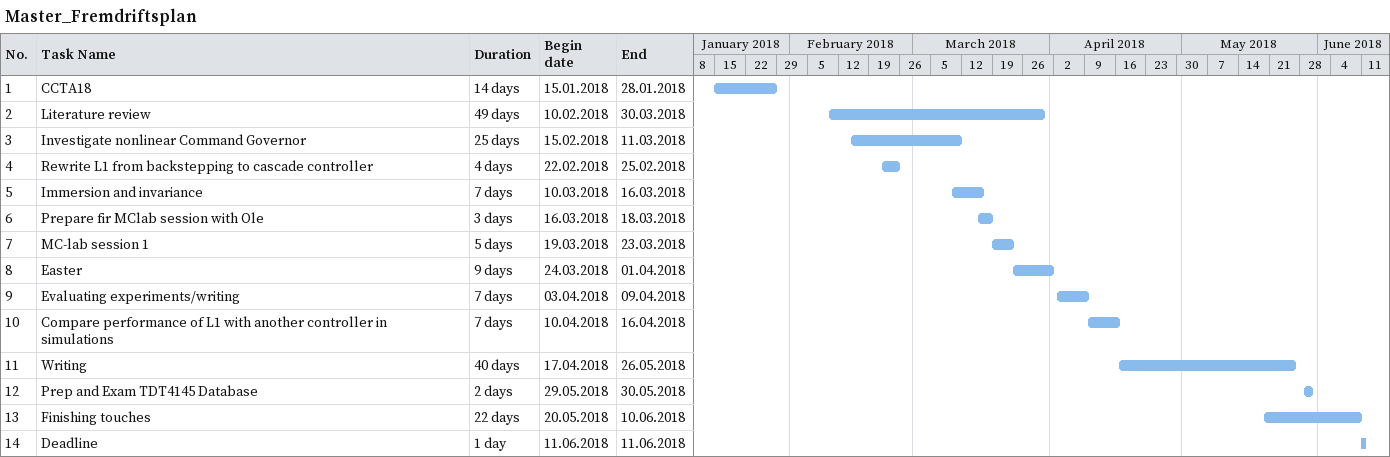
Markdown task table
Master_Fremdriftsplan

| ID | Task | Duration | Start | Finish |
|---|---|---|---|---|
| 1 | CCTA18 | 14d | 2018-01-15 | 2018-01-28 |
| 2 | Literature review | 49d | 2018-02-10 | 2018-03-30 |
| 3 | Investigate nonlinear Command Governor | 25d | 2018-02-15 | 2018-03-11 |
| 4 | Rewrite L1 from backstepping to cascade controller | 4d | 2018-02-22 | 2018-02-25 |
| 5 | Immersion and invariance | 7d | 2018-03-10 | 2018-03-16 |
| 6 | Prepare fir MClab session with Ole | 3d | 2018-03-16 | 2018-03-18 |
| 7 | MC-lab session 1 | 5d | 2018-03-19 | 2018-03-23 |
| 8 | Easter | 9d | 2018-03-24 | 2018-04-01 |
| 9 | Evaluating experiments/writing | 7d | 2018-04-03 | 2018-04-09 |
| 10 | Compare performance of L1 with another controller in simulations | 7d | 2018-04-10 | 2018-04-16 |
| 11 | Writing | 40d | 2018-04-17 | 2018-05-26 |
| 12 | Prep and Exam TDT4145 Database | 2d | 2018-05-29 | 2018-05-30 |
| 13 | Finishing touches | 22d | 2018-05-20 | 2018-06-10 |
| 14 | Deadline | 1d | 2018-06-11 | 2018-06-11 |
